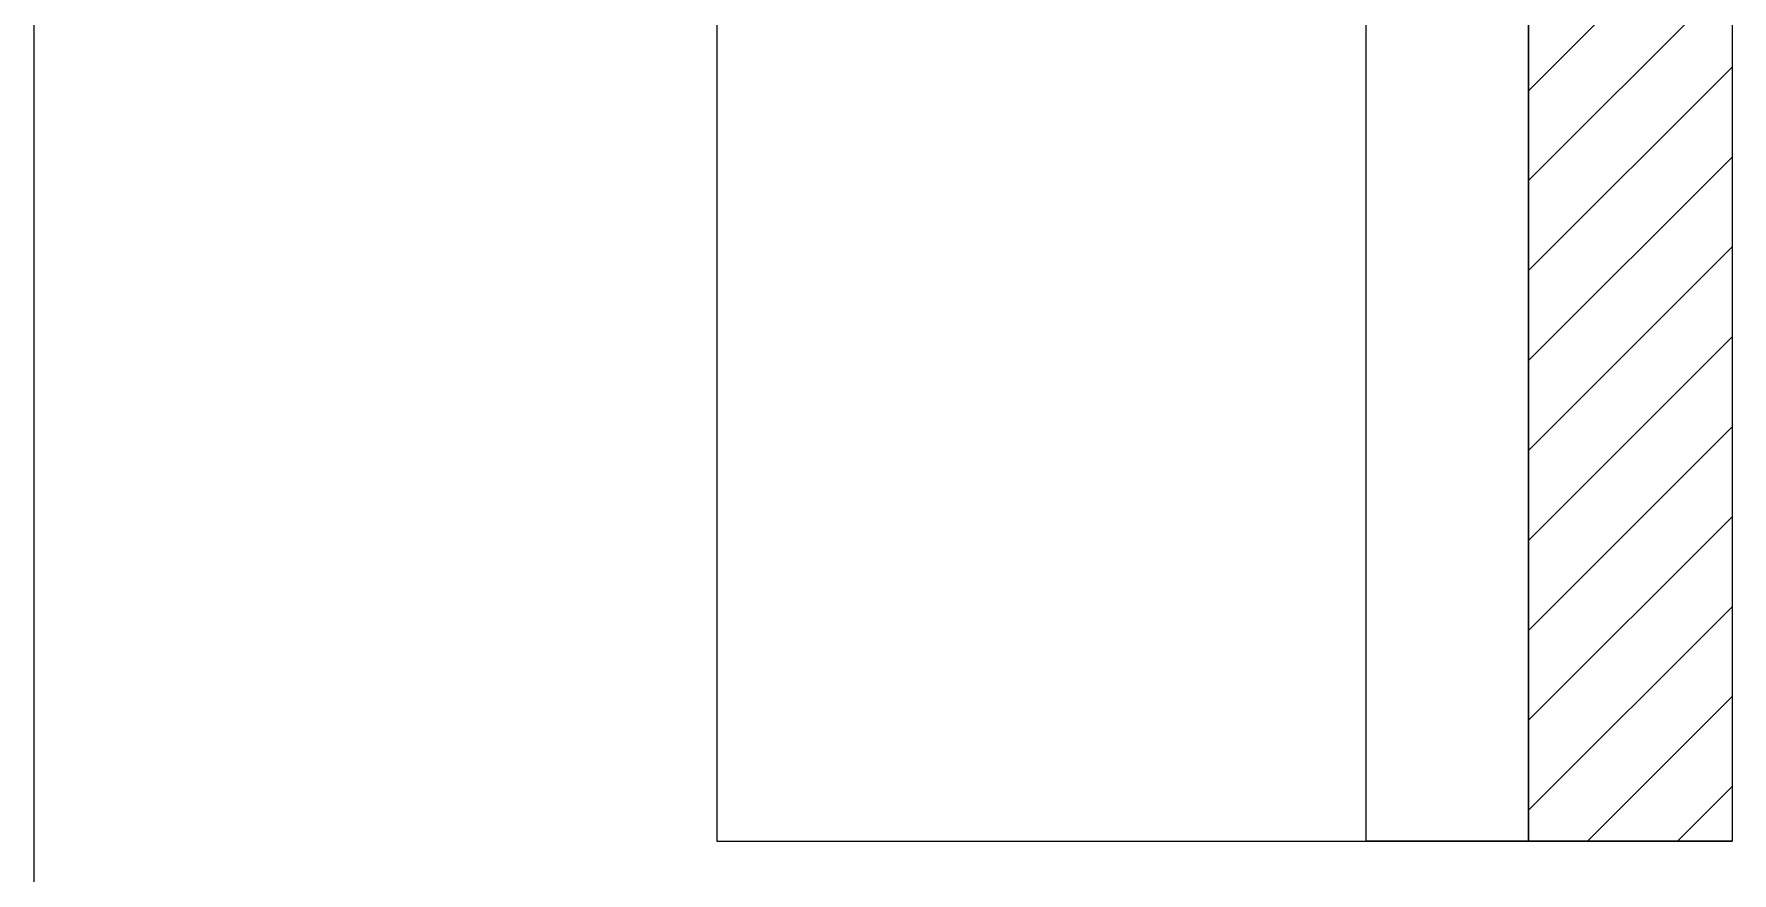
# Model space of a CAD drawing. Header units: millimetres. Extents: x 2936 to 53953, y 1541 to 47526.
# Drawn here: x 45524 to 46358, y 45466 to 45879 of the extents above; entities that cross this region are included whole.
import ezdxf

# ---------------------------------------------------------------- set-up
doc = ezdxf.new("R2010")
doc.units = ezdxf.units.MM
doc.layers.add('! NO PLOT !', color=7, linetype='Continuous', true_color=0xff75dd, plot=False)
doc.layers.add('000-PI-ORMAR', color=2, linetype='Continuous')
doc.layers.add('002-PI-Kabelska kanalica', color=150, linetype='Continuous')

# ---------------------------------------------------------------- blocks, each defined once
blk = doc.blocks.new('*U936')
at = {"layer": '002-PI-Kabelska kanalica'}
for p, q in [((-20, 1796), (60, 1796)), ((-20, -100), (-20, 1796)), ((60, -100), (60, 1796))]:
    blk.add_line(p, q, dxfattribs=at)

msp = doc.modelspace()

# ---------------------------------------------------------------- hatches: boundary and pattern name
at = {"layer": '000-PI-ORMAR', "linetype": 'ByBlock', "lineweight": -2, "ltscale": 0.01, "transparency": 33554620}
h = msp.add_hatch(dxfattribs=at)
h.set_pattern_fill('ANSI31', color=256, scale=250, angle=179.999999)
h.set_pattern_definition([(225, (21668.07, 45346.402), (22.097087, -22.097087), [])])
h.paths.add_polyline_path([(46258.198, 47377.968), (46358.198, 47377.968), (46358.198, 45481.968), (46258.198, 45481.968)])
h.paths.add_polyline_path([(46287.616, 46761.585), (46330.907, 46761.585), (46330.907, 46159.156), (46287.616, 46159.156)], flags=16)

# ---------------------------------------------------------------- linework, layer by layer
at = {"layer": '! NO PLOT !', "ltscale": 0.25}
msp.add_line((45523.51, 47526.066), (45523.51, 44836.066), dxfattribs=at)
at = {"layer": '000-PI-ORMAR', "linetype": 'ByBlock', "lineweight": -2, "ltscale": 0.01}
for p, q in [((45859.198, 47377.968), (45859.198, 45481.968)), ((46358.198, 47377.968), (46358.198, 45481.968)), ((45859.198, 45481.968), (46358.198, 45481.968))]:
    msp.add_line(p, q, dxfattribs=at)
msp.add_lwpolyline([(46358.198, 45481.968), (46258.198, 45481.968), (46258.198, 47377.968), (46358.198, 47377.968)], close=True, dxfattribs=at)

# ---------------------------------------------------------------- block references
at = {"rotation": 180}
msp.add_blockref('*U936', (46238.199, 47277.968), dxfattribs=at)

doc.saveas('drawing.dxf')
